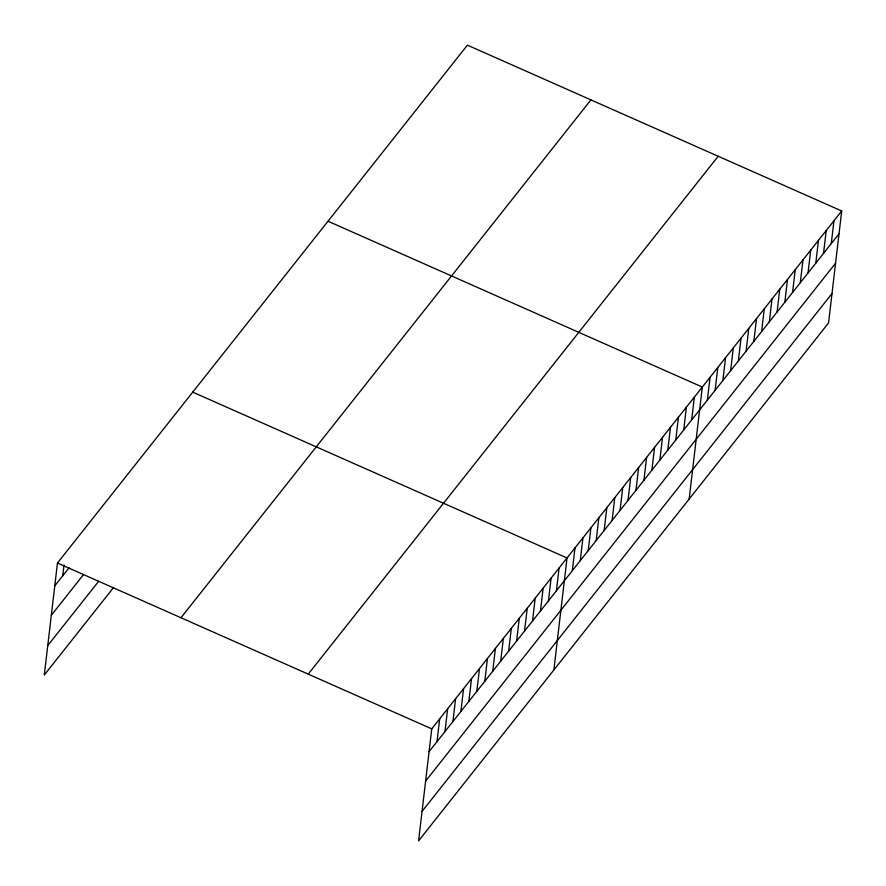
<?xml version="1.0" encoding="UTF-8"?>
<svg xmlns="http://www.w3.org/2000/svg" width="886" height="886" viewBox="0 0 886 886"><rect width="100%" height="100%" fill="white"/><g stroke="black" fill="none" stroke-linecap="round" stroke-linejoin="round"><path stroke-width="1.33" d="M841.7 210.979L431.748 728.857L418.591 840.847L828.543 322.969L841.7 210.979L467.409 45.153L57.457 563.031L44.3 675.021L113.53 587.562M62.729 575.789L63.991 565.046M437.019 741.615L439.7 718.801M444.982 731.559L447.663 708.756M452.934 721.503L455.614 698.7M460.897 711.458L463.577 688.643M468.86 701.402L471.529 678.587M476.812 691.346L479.492 668.542M484.775 681.29L487.455 658.486M492.727 671.245L495.407 648.43M500.69 661.189L503.37 638.385M508.642 651.132L511.322 628.329M516.604 641.087L519.285 618.273M524.556 631.031L527.236 608.228M532.519 620.975L535.199 598.172M540.482 610.919L543.151 588.116M548.434 600.874L551.114 578.06M556.397 590.818L559.077 568.015M553.872 669.949L567.029 557.958L192.738 392.133M572.312 570.717L574.992 547.902M580.264 560.661L582.944 537.857M588.226 550.605L590.907 527.801M596.178 540.56L598.858 517.745M604.141 530.504L606.821 507.689M612.093 520.447L614.773 497.644M620.056 510.391L622.736 487.588M628.019 500.346L630.699 477.532M635.971 490.29L638.651 467.487M643.934 480.234L646.614 457.431M651.886 470.189L654.566 447.375M659.848 460.133L662.529 437.319M667.8 450.077L670.48 427.274M675.763 440.021L678.443 417.217M683.715 429.976L686.395 407.161M691.678 419.92L694.358 397.116M689.164 499.051L702.31 387.06L328.03 221.234M707.382 400.084L710.063 377.281M715.124 390.305L717.804 367.491M722.865 380.515L725.545 357.711M730.607 370.736L733.287 347.932M738.359 360.956L741.028 338.153M746.101 351.177L748.781 328.363M753.842 341.387L756.522 318.583M761.583 331.608L764.264 308.804M769.325 321.828L772.005 299.025M777.077 312.049L779.746 289.235M784.819 302.259L787.499 279.455M792.56 292.48L795.24 269.676M800.302 282.7L802.982 259.886M808.043 272.921L810.723 250.107M815.784 263.131L818.465 240.327M823.537 253.352L826.217 230.548M831.278 243.572L833.959 220.758M54.777 585.834L69.097 567.738M51.322 615.272L83.151 575.058M47.755 645.584L98.689 581.249M180.977 617.752L590.929 99.874M308.228 674.135L718.181 156.257M429.068 751.66L839.02 233.793M425.612 781.098L835.564 263.22M422.046 811.421L831.998 293.543M57.457 563.031L431.748 728.857"/></g></svg>
